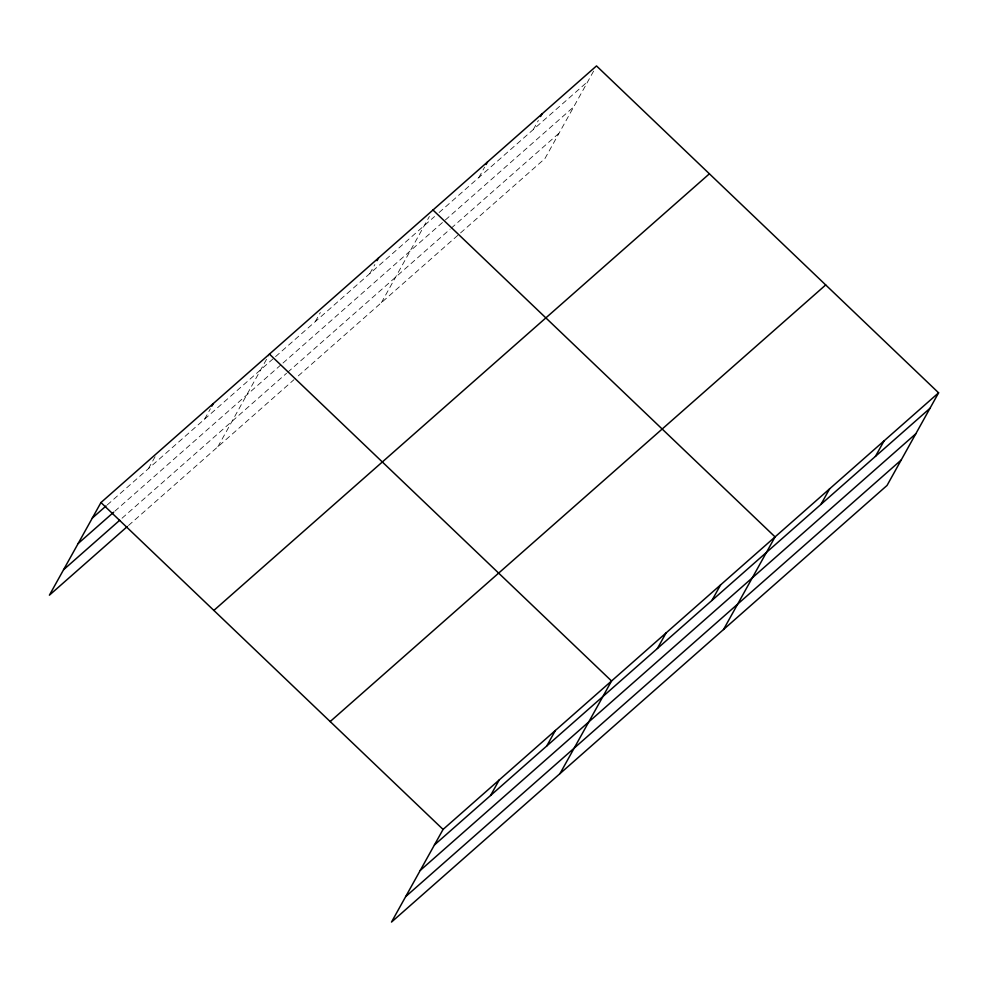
<?xml version="1.0" encoding="UTF-8"?>
<svg xmlns="http://www.w3.org/2000/svg" width="988" height="988" viewBox="0 0 988 988"><rect width="100%" height="100%" fill="white"/><g stroke="black" fill="none" stroke-linecap="round" stroke-linejoin="round"><path stroke-width="0.74" stroke-dasharray="4.94 3.71" d="M148.484 468.596L156.4 454.356M204.639 419.11L210.407 408.76M217.879 446.737L268.724 355.396M315.308 321.594L320.347 312.541M369.821 273.565L374.86 264.512M381.405 302.649L429.372 216.483M478.834 177.519L484.602 167.157M533.347 129.49L538.386 120.425M593.615 71.111L544.931 158.574L295.103 378.7M107.223 504.942L274.429 357.619M275.566 356.619L434.547 216.533M439.092 212.531L587.86 81.461M114.83 511.204L281.839 364.053M282.976 363.053L444.23 220.966M445.366 219.966L573.695 106.902M122.018 518.231L286.557 373.266M287.693 372.266L450.083 229.179M451.22 228.179L559.097 133.121M128.489 525.505L293.967 379.701"/><path stroke-width="1.48" d="M938.6 392.816L443.069 829.426L391.495 922.076L887.039 485.454L938.6 392.816L596.505 65.924L100.961 502.546L49.4 595.184L127.341 526.518M211.84 406.167L213.285 403.573M377.021 260.634L378.466 258.041M486.047 164.576L487.479 161.983M540.547 116.547L541.992 113.953M490.579 795.476L499.224 779.952M546.747 745.989L555.38 730.465M559.986 773.616L611.547 680.979L269.44 354.099M657.415 648.486L666.06 632.95M711.916 600.457L720.561 584.921M723.512 629.541L775.074 536.904L432.966 210.012M820.942 504.399L829.587 488.875M875.442 456.37L884.087 440.846M92.316 518.07L106.074 505.955M78.151 543.524L113.682 512.216M63.565 569.743L119.721 520.256M213.853 610.423L709.396 173.802M330.165 721.561L825.709 284.939M434.424 844.962L929.955 408.34M420.258 870.403L915.79 433.794M405.66 896.622L901.204 460.013M100.961 502.546L443.069 829.426"/></g></svg>
